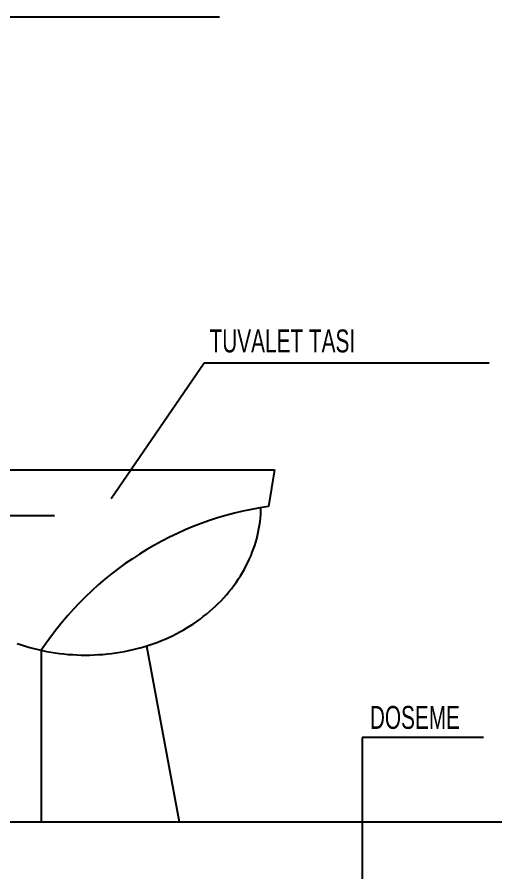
# Model space of a CAD drawing. Header units: centimetres. Extents: x -3962 to 30527, y -2 to 2802.
# Drawn here: x 28310.7 to 28421.6, y 485.9 to 685.6 of the extents above; entities that cross this region are included whole.
import ezdxf

# ---------------------------------------------------------------- set-up
doc = ezdxf.new("R2010")
doc.units = ezdxf.units.CM
doc.layers.add('MEP-DETAYLAR', color=111, linetype='CONTINUOUS')
doc.layers.add('ROTAS-VANA', color=1, linetype='CONTINUOUS')
doc.layers.add('Renkli Tarama', color=7, linetype='CONTINUOUS', lineweight=0)
doc.styles.add('ÇAP', font='arial.ttf')

# ---------------------------------------------------------------- blocks, each defined once
blk = doc.blocks.new('SIHHİ DETAYLAR')
at = {"layer": 'MEP-DETAYLAR', "color": 41}
for p, q in [((1817.71, 385.62), (1735.57, 385.62)), ((1814.15, 305.44), (1792.57, 273.94)), ((1880.29, 305.44), (1814.15, 305.44)), ((1850.82, 218.63), (1850.82, 185.88)), ((1878.94, 218.63), (1850.82, 218.63))]:
    blk.add_line(p, q, dxfattribs=at)
at = {"layer": 'MEP-DETAYLAR'}
for p, q in [((1725.65, 280.72), (1830.45, 280.72)), ((1830.45, 280.72), (1829.09, 272.22)), ((1704.99, 270.09), (1779.41, 270.09)), ((1800.74, 239.87), (1808.34, 199.04)), ((1776.33, 238.86), (1776.33, 199.04))]:
    blk.add_line(p, q, dxfattribs=at)
at = {"layer": 'MEP-DETAYLAR', "color": 11}
blk.add_line((1674.32, 199.04), (1900.57, 199.04), dxfattribs=at)
at = {"layer": 'MEP-DETAYLAR'}
for centre, radius, start, end in [((1839.96, 196.62), 76.37, 98.1785, 146.4238), ((1797.96, 272.22), 29.35, 333.9387, 359.4589), ((1792.47, 274.9), 35.46, 310.2634, 333.9387), ((1788.92, 279.09), 40.96, 289.3321, 310.2634), ((1786.61, 285.68), 47.94, 250.6678, 269.9999), ((1786.61, 285.68), 47.94, 269.9999, 289.3321)]:
    blk.add_arc(centre, radius, start, end, dxfattribs=at)
at = {"layer": 'MEP-DETAYLAR', "color": 41, "style": 'ÇAP', "width": 0.65}
for s, height, p in [('TUVALET TASI', 5.3163, (1815.38, 307.91)), ('DOSEME', 5.316, (1852.59, 220.63))]:
    blk.add_text(s, height=height, rotation=359.9999, dxfattribs=at).set_placement(p)
blk = doc.blocks.new('MTY-SIHHİ DETAYLAR')
at = {"layer": 'Renkli Tarama'}
blk.add_blockref('SIHHİ DETAYLAR', (257713.28, -444848.48), dxfattribs=at)

msp = doc.modelspace()

# ---------------------------------------------------------------- block references
at = {"layer": 'ROTAS-VANA'}
msp.add_blockref('MTY-SIHHİ DETAYLAR', (-231173.28, 445148.48), dxfattribs=at)

doc.saveas('drawing.dxf')
